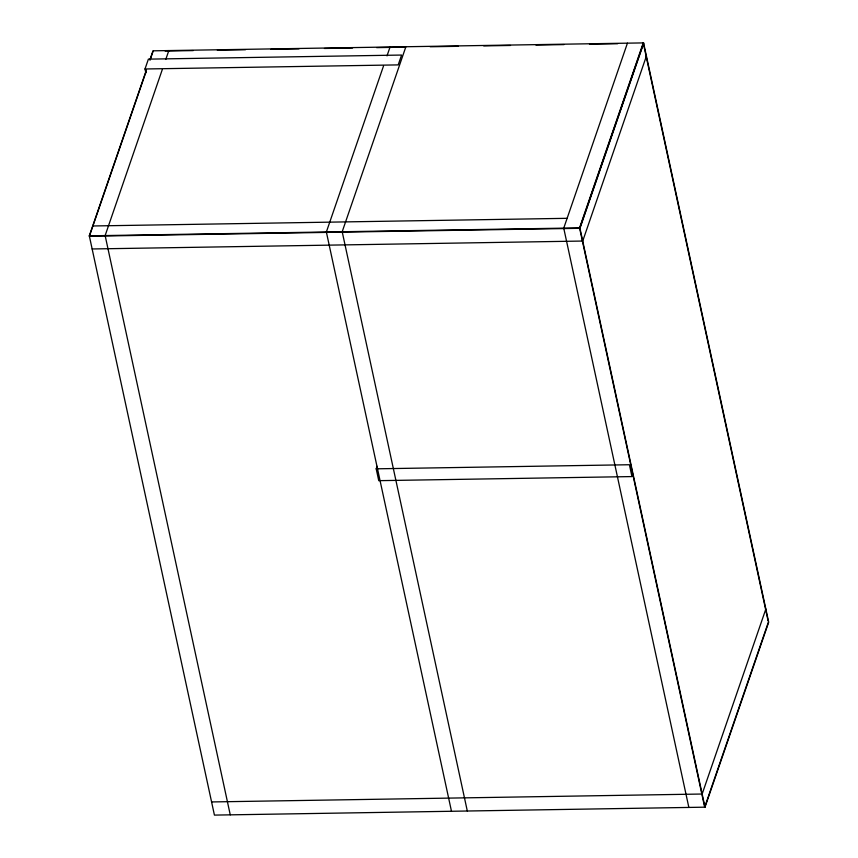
<?xml version="1.0" encoding="UTF-8"?>
<svg xmlns="http://www.w3.org/2000/svg" width="858" height="858" viewBox="0 0 858 858"><rect width="100%" height="100%" fill="white"/><g stroke="black" fill="none" stroke-linecap="round" stroke-linejoin="round"><path stroke-width="1.29" d="M145.002 68.983L148.391 59.138L401.587 55.051L398.198 64.897L145.002 68.983L145.849 72.909M149.957 59.695L153.003 50.826L643.575 42.9L768.693 622.179L704.997 807.174L214.425 815.1L89.307 235.821L146.461 69.83M146.117 71.504L89.393 236.229L579.965 228.303L643.661 43.308L643.028 43.318M150.043 60.103L153.099 51.233M162.291 69.573L105.137 235.564L230.255 814.843M165.776 59.438L168.833 50.568M383.515 66.002L326.362 231.992L451.48 811.271M387.012 55.867L390.058 46.997M405.888 46.74L342.192 231.735L467.31 811.014M376.201 468.822L629.397 464.736L631.949 476.576L378.753 480.662L376.201 468.822L377.07 466.291M627.434 43.157L563.738 228.153L688.856 807.442M704.997 807.174L579.879 227.896L643.575 42.9M646.417 56.06L582.721 241.044L92.149 248.97M765.851 609.03L702.155 794.025L211.583 801.94M768.371 622.189L704.675 807.185L579.558 227.896L643.253 42.9L768.092 620.881M165.144 51.04L193.254 50.59M217.353 50.193L245.463 49.743M270.892 49.335L299.002 48.874M324.442 48.466L352.552 48.016M376.641 47.63L404.751 47.169M430.19 46.761L458.301 46.311M483.73 45.892L510.51 45.463M535.939 45.056L564.049 44.595M589.489 44.187L617.599 43.737M92.696 225.976L567.117 218.318M89.307 235.821L579.879 227.896"/></g></svg>
